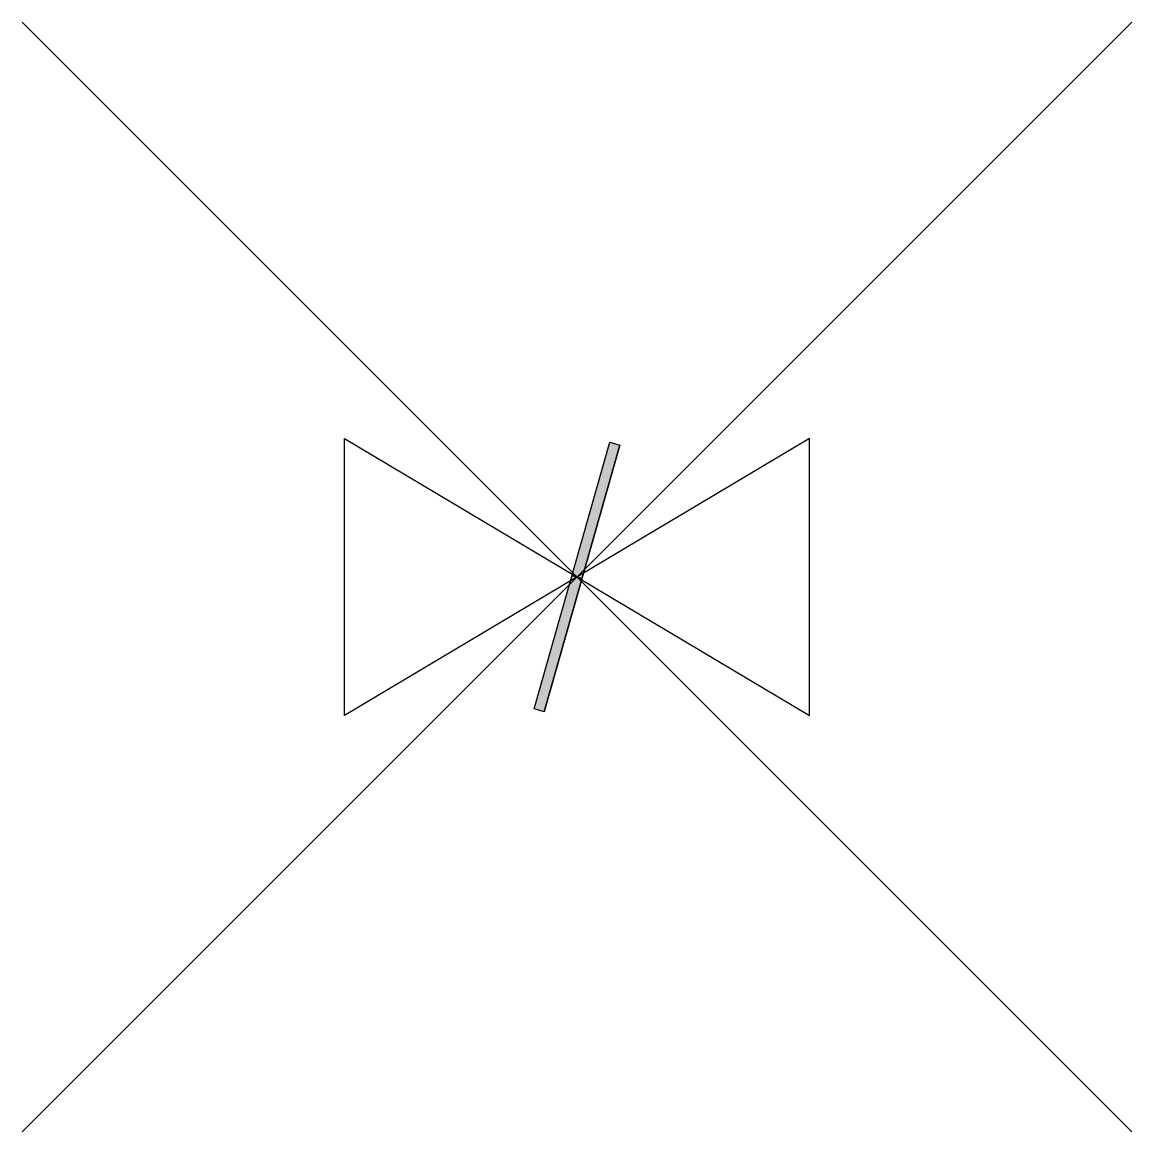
# Model space of a CAD drawing. Extents: x -5.5 to 5.5, y -5.5 to 5.5.
import ezdxf

# ---------------------------------------------------------------- set-up
doc = ezdxf.new("R2010")
doc.units = 0

msp = doc.modelspace()

# ---------------------------------------------------------------- hatches: boundary and pattern name
msp.add_hatch(color=256).paths.add_polyline_path([(-0.325, -1.335), (-0.426, -1.306), (0.325, 1.335), (0.426, 1.306)])

# ---------------------------------------------------------------- linework, layer by layer
for p, q in [((2.304, 1.373), (-2.304, -1.373)), ((-2.304, 1.373), (2.304, -1.373)), ((-2.304, -1.373), (-2.304, 1.373)), ((-0.426, -1.306), (0.325, 1.335)), ((2.304, -1.373), (2.304, 1.373)), ((-0.325, -1.335), (0.426, 1.306)), ((-0.05, 0.014), (0.05, -0.014)), ((-0.05, 0.014), (0.05, -0.014))]:
    msp.add_line(p, q)
for points in [[(5.5, 5.5), (-5.5, -5.5)], [(-5.5, 5.5), (5.5, -5.5)]]:
    msp.add_lwpolyline(points)
at = {"flags": 128}
msp.add_lwpolyline([(-0.325, -1.335), (-0.426, -1.306), (0.325, 1.335), (0.426, 1.306)], close=True, dxfattribs=at)

doc.saveas('drawing.dxf')
